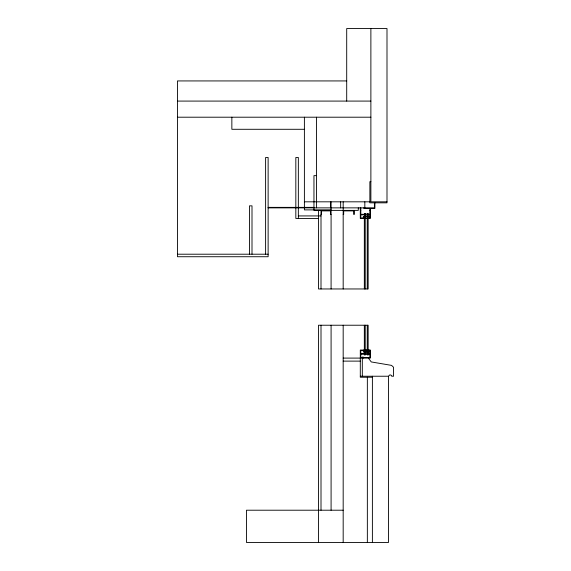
<?xml version="1.0" encoding="UTF-8"?>
<svg xmlns="http://www.w3.org/2000/svg" width="571" height="571" viewBox="0 0 571 571"><rect width="100%" height="100%" fill="white"/><g stroke="black" fill="none" stroke-linecap="round" stroke-linejoin="round"><path stroke-width="0.86" d="M343.178 510.21L246.465 510.21L246.465 542.45L388.508 542.45L388.508 376.232L389.914 374.804L391.685 375.468L391.685 376.232L393.54 376.232L393.54 367.239L391.549 365.383L371.257 361.935L368.423 358.096M346.704 80.932L177.46 80.932L177.46 256.729L268.127 256.729L268.127 157.496L265.608 157.496L265.608 254.209M177.46 101.081L370.879 101.081M177.46 117.205L370.879 117.205M304.393 129.289L231.855 129.289L231.855 117.205M316.477 175.632L313.957 175.632L313.957 210.385L358.288 210.385L358.288 207.865M370.879 181.678L369.872 181.678L369.872 202.833L386.995 202.833L386.995 28.55L346.704 28.55L346.704 101.081M304.393 201.82L369.872 201.82M386.995 201.82L370.879 201.82L370.879 28.55M268.127 207.366L313.957 207.366M268.127 207.865L374.405 207.865L374.405 202.833M331.087 209.885L304.393 209.885L304.393 117.205M360.301 210.385L360.808 210.385M369.872 210.385L370.372 210.385M360.808 214.311L364.334 214.311L364.334 213.561L365.34 213.561L365.34 214.061M369.872 214.311L368.359 214.311L368.359 213.561L367.353 213.561L367.353 214.061M321.009 214.418L321.516 214.418L321.516 210.892L330.58 210.892L330.58 214.418L331.087 214.418M343.178 214.418L343.678 214.418L343.678 210.892L353.756 210.892L353.756 214.418L354.256 214.418L354.256 210.385M360.808 214.817L364.334 214.817L364.334 215.574L365.34 215.574L365.34 215.067M369.872 214.817L368.359 214.817L368.359 215.574L367.353 215.574L367.353 215.067M298.348 215.924L321.009 215.924M363.32 217.944L360.808 217.944L360.808 207.865M369.159 217.944L369.872 217.944L369.872 208.372M318.497 218.443L295.828 218.443L295.828 157.496L298.348 157.496L298.348 218.443M364.334 218.443L360.301 218.443L360.301 207.865M365.226 218.443L367.246 218.443M368.152 218.443L370.372 218.443L370.372 208.372M177.46 254.209L268.127 254.209M364.334 350.037L360.301 350.037L360.301 377.238L372.392 377.238M365.226 350.037L367.246 350.037M368.152 350.037L370.372 350.037L370.372 358.096L343.178 358.096M363.32 350.537L360.808 350.537L360.808 357.589L362.314 357.589M369.159 350.537L369.872 350.537L369.872 357.589L363.32 357.589M360.808 353.663L364.334 353.663L364.334 352.907L365.34 352.907L365.34 353.413M369.872 353.663L368.359 353.663L368.359 352.907L367.353 352.907L367.353 353.413M360.808 354.17L364.334 354.17L364.334 354.926L365.34 354.926L365.34 354.42M369.872 354.17L368.359 354.17L368.359 354.926L367.353 354.926L367.353 354.42M343.178 361.115L360.301 361.115M360.301 376.232L388.508 376.232M374.911 202.833L374.911 208.372L363.827 208.372L363.827 207.865M372.392 376.232L372.392 542.45M369.159 218.443L369.159 216.43L363.32 216.43L363.32 218.443M369.159 350.037L369.159 352.05L363.32 352.05L363.32 350.037M368.152 216.43L368.152 288.962L318.497 288.962L318.497 210.385M368.152 352.05L368.152 325.227L318.497 325.234L318.497 542.45M367.353 377.238L367.353 542.45M367.246 216.43L367.246 288.962M367.246 325.227L367.246 352.05M365.226 216.43L365.226 288.962M365.226 325.227L365.226 352.05M364.833 201.82L364.833 207.865M364.334 216.43L364.334 288.962M364.334 325.227L364.334 352.05M363.32 358.096L363.32 357.089L362.314 357.089L362.314 376.232M343.178 201.82L343.178 288.962M343.178 325.234L343.178 542.45M340.659 201.82L340.659 207.865M331.087 201.82L331.087 288.962M331.087 325.234L331.087 510.21M330.58 201.82L330.58 207.865M321.009 210.385L321.009 288.962M321.009 325.234L321.009 510.21M316.477 117.205L316.477 207.865M252.004 254.209L252.004 205.853L249.484 205.853L249.484 254.209M367.86 214.061L364.833 214.061L364.833 215.067L367.86 215.067L367.86 214.061M367.124 216.552L365.347 216.552L365.347 218.322L367.124 218.322L367.124 216.552M367.124 350.159L365.347 350.159L365.347 351.929L367.124 351.929L367.124 350.159M367.86 353.413L364.833 353.413L364.833 354.42L367.86 354.42L367.86 353.413"/></g></svg>
